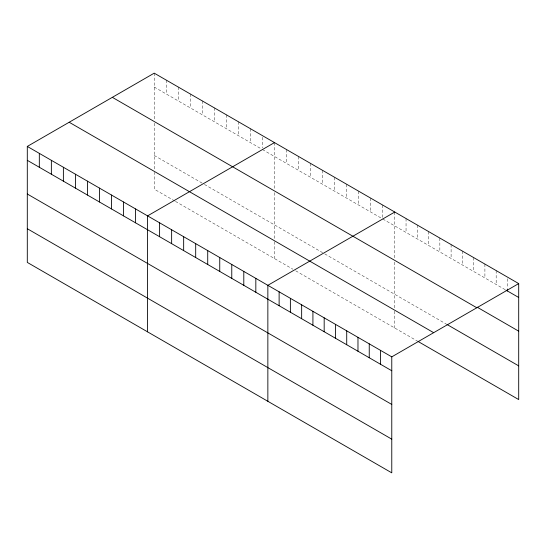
<?xml version="1.0" encoding="UTF-8"?>
<svg xmlns="http://www.w3.org/2000/svg" width="546" height="546" viewBox="0 0 546 546"><rect width="100%" height="100%" fill="white"/><g stroke="black" fill="none" stroke-linecap="round" stroke-linejoin="round"><path stroke-width="0.41" stroke-dasharray="2.73 2.05" d="M154.225 73.157L154.225 119.895M154.225 87.046L261.056 148.73M262.476 149.549L382.043 218.577M382.753 218.987L505.323 289.755M154.225 155.446L202.334 183.224M204.457 184.452L322.611 252.668M324.733 253.89L446.178 324.01M174.74 200.983L154.225 189.141L154.225 172.29M175.45 201.392L292.895 269.198M295.727 270.836L417.308 341.032M507.432 278.713L507.432 288.52M496.171 270.577L496.171 284.466M484.903 264.073L484.903 277.962M473.635 257.569L473.635 271.458M462.373 251.064L462.373 264.953M451.105 244.56L451.105 258.449M439.844 238.056L439.844 251.945M428.576 231.552L428.576 245.447M417.308 225.048L417.308 238.943M406.047 218.543L406.047 232.439M394.778 212.039L394.778 258.777M394.778 262.1L394.778 308.647M394.778 311.179L394.778 328.023M382.753 205.091L382.753 217.356M370.72 198.15L370.72 212.046M358.695 191.202L358.695 205.098M346.669 184.261L346.669 198.157M334.637 177.314L334.637 191.209M322.611 170.372L322.611 184.268M310.585 163.431L310.585 177.32M298.56 156.484L298.56 170.379M286.527 149.543L286.527 163.431M274.501 142.595L274.501 189.339M274.501 192.656L274.501 239.209M274.501 241.735L274.501 258.579M262.476 137.285L262.476 147.911M250.443 128.706L250.443 142.602M238.418 121.765L238.418 135.661M226.392 114.817L226.392 128.713M214.36 107.876L214.36 121.772M202.334 100.928L202.334 114.824M190.308 93.987L190.308 107.883M178.283 87.046L178.283 100.935M166.25 80.098L166.25 93.994M154.225 123.219L154.225 169.765"/><path stroke-width="0.82" d="M27.3 146.43L391.775 356.859L391.775 472.843L27.3 262.414L27.3 146.43L154.225 73.157L518.7 283.586L518.7 399.57L418.011 341.434M274.501 142.595L147.577 215.875L147.577 331.859M394.778 212.039L267.854 285.319L267.854 401.303M391.775 356.859L518.7 283.586M506.026 290.158L518.7 297.474M477.156 307.18L518.7 331.169M112.34 97.338L476.815 307.767M446.881 324.413L518.7 365.875M69.185 122.249L433.66 332.678M27.3 160.326L391.775 370.754M27.3 194.014L391.775 404.443M27.3 228.726L391.775 439.155M507.432 289.339L507.432 290.97M380.507 350.355L380.507 364.25M369.246 343.85L369.246 357.746M357.978 337.346L357.978 351.242M346.717 330.842L346.717 344.738M335.449 324.338L335.449 338.233M324.181 317.84L324.181 331.729M312.919 311.336L312.919 325.225M301.651 304.832L301.651 318.721M290.383 298.328L290.383 312.216M279.122 291.823L279.122 305.712M255.828 278.371L255.828 292.267M243.796 271.43L243.796 285.319M231.77 264.482L231.77 278.378M219.745 257.541L219.745 271.437M207.719 250.594L207.719 264.489M195.686 243.653L195.686 257.548M183.661 236.705L183.661 250.6M171.635 229.764L171.635 243.659M159.603 222.816L159.603 236.711M135.551 208.934L135.551 222.823M123.519 201.986L123.519 215.882M111.493 195.045L111.493 208.934M99.468 188.097L99.468 201.993M87.442 181.156L87.442 195.052M75.409 174.208L75.409 188.104M63.384 167.267L63.384 181.163M51.358 160.319L51.358 174.215M39.326 153.378L39.326 167.274"/></g></svg>
